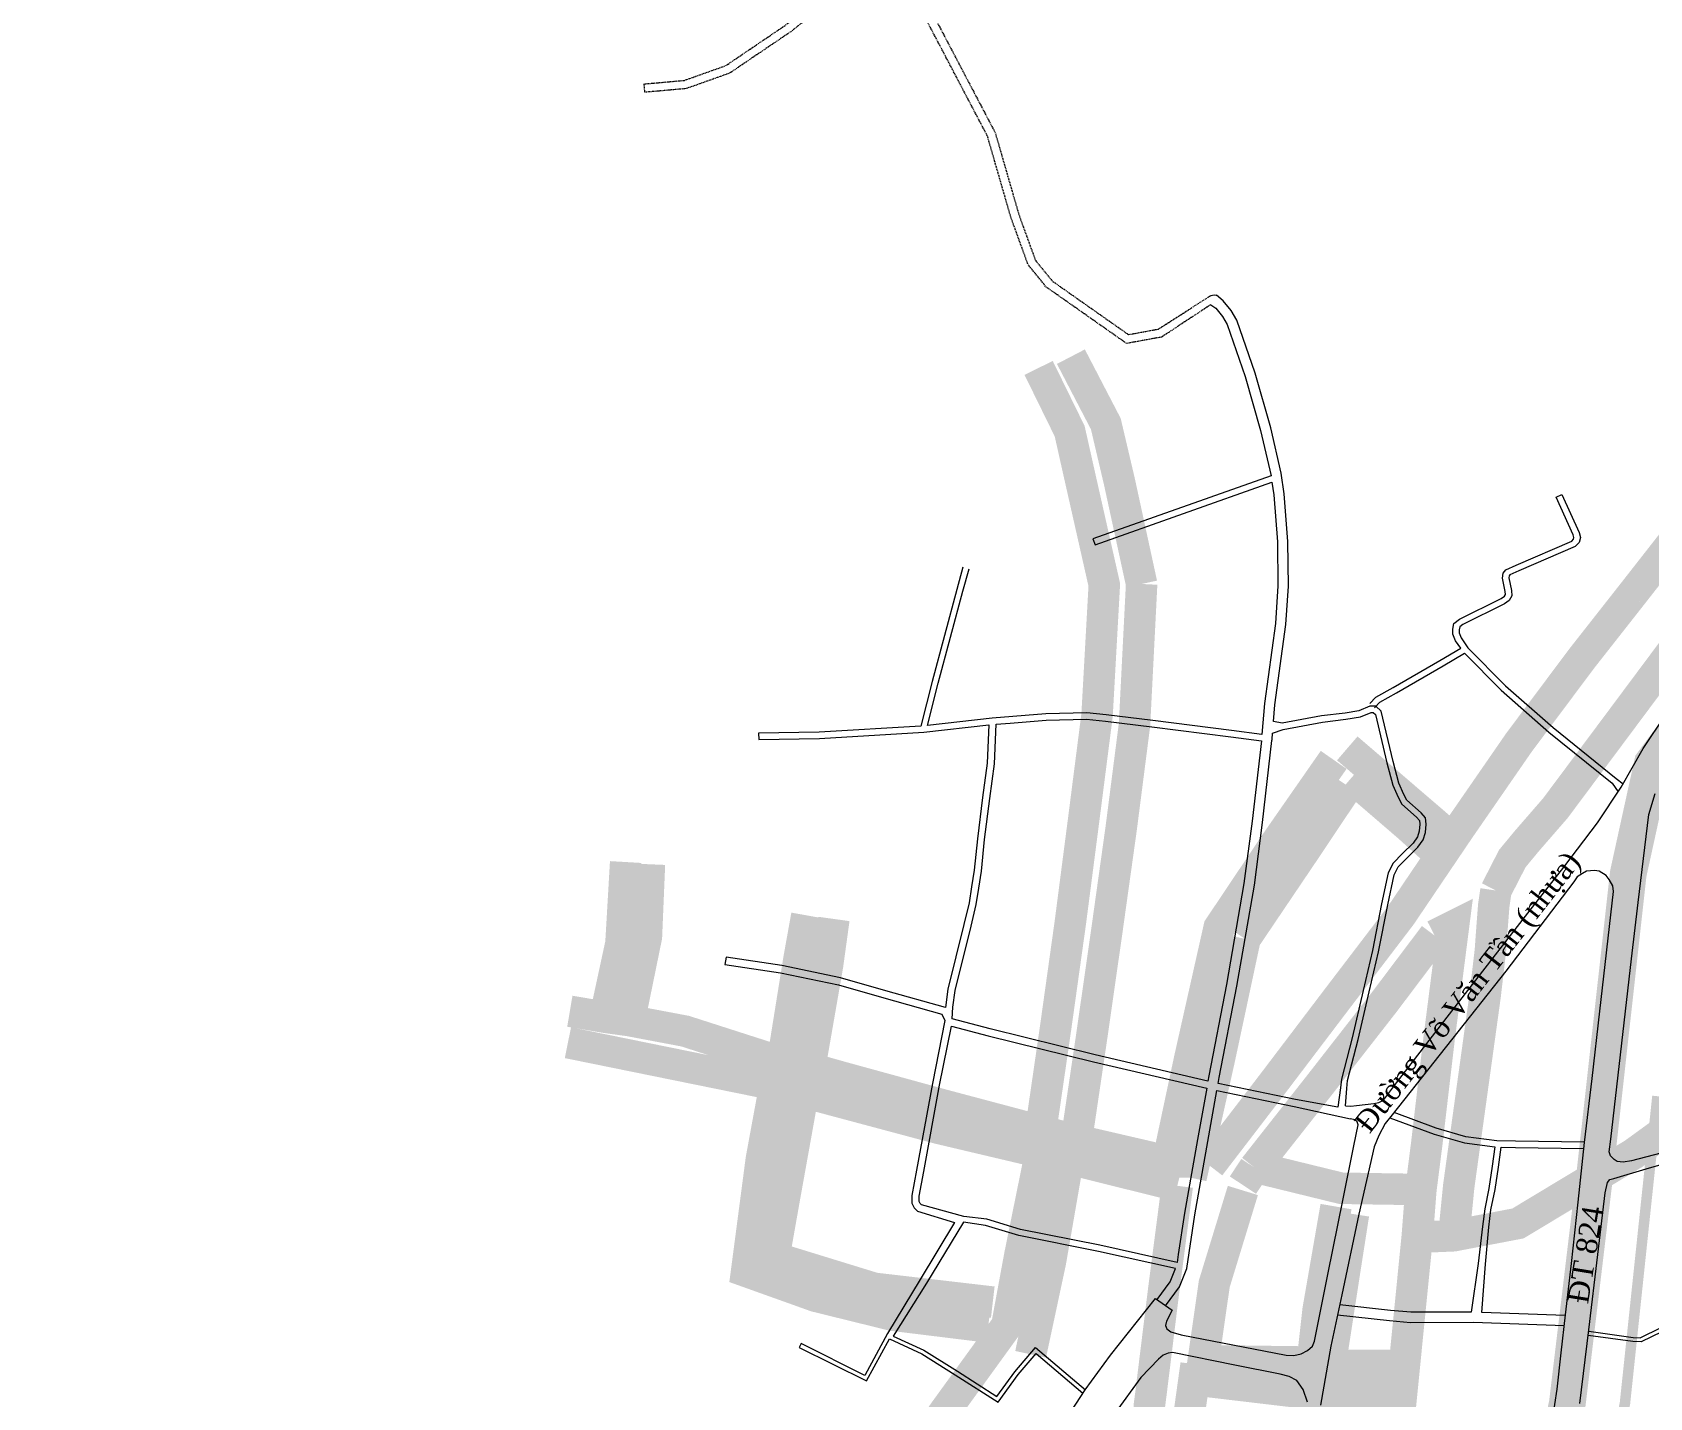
# Model space of a CAD drawing. Header units: metres. Extents: x 556238 to 587446, y 1177111 to 1219372.
# Drawn here: x 576151 to 576922, y 1196442 to 1197093 of the extents above; entities that cross this region are included whole.
import ezdxf

# ---------------------------------------------------------------- set-up
doc = ezdxf.new("R2010")
doc.units = ezdxf.units.M
doc.header["$MEASUREMENT"] = 0
for name, pattern in [('ACAD_ISO03W100', [30, 12, -18]), ('DASHED2', [0.375, 0.25, -0.125]), ('HIDDEN2', [4.7625, 3.175, -1.5875]), ('Xr_GT Ben Luc$0$ACAD_ISO05W100', [33, 24, -3, 0, -3, 0, -3]), ('Xr_Nen GT$0$DASHED', [0.75, 0.5, -0.25]), ('Xr_Nen GT$0$MON', [10, 6, -4])]:
    doc.linetypes.add(name, pattern=pattern)
doc.layers.add('DUONG GIAO THONG', color=7, linetype='Continuous')
for name, color, linetype, lineweight in [('PHL_VUNG CAP NUOC', 4, 'Xr_GT Ben Luc$0$ACAD_ISO05W100', 40), ('Pipe _Existing_PHL', 4, 'HIDDEN2', 30), ('Pipe Existing_DTDH', 4, 'ACAD_ISO03W100', 40), ('Xr_Nen GT$0$DUONG BT-NEN BT', 38, 'Continuous', 0), ('Xr_Nen GT$0$DUONG NHUA', 38, 'Continuous', 0), ('Xr_Nen GT$0$DUONG_DA', 38, 'Xr_Nen GT$0$MON', 0)]:
    doc.layers.add(name, color=color, linetype=linetype, lineweight=lineweight)
doc.styles.add('Xr_Nen GT$0$ROMANS', font='romans.shx')

# ---------------------------------------------------------------- blocks, each defined once
blk = doc.blocks.new('GT CHINH')
at = {"layer": 'DUONG GIAO THONG', "color": 9, "ltscale": 5, "const_width": 17.5}
blk.add_lwpolyline([(11993.29, -1823.84), (11785.2, -2107.89), (11612.29, -2343.85), (11553.42, -2424.6), (11531.57, -2454.2), (11520.05, -2506.74), (11503.69, -2653.61), (11490.99, -2759.27), (11483.67, -2793.54), (11466.95, -2828.62), (11428.36, -2870.88), (11374.52, -2921.95), (11244.06, -3043.7), (10967.63, -3310.52), (10842.79, -3429.17), (10746.83, -3520.81)], dxfattribs=at)
blk = doc.blocks.new('DTDH_EXISTING_PIPE')
at = {"layer": 'Pipe Existing_DTDH', "color": 3, "linetype": 'DASHED2', "ltscale": 200, "const_width": 15, "elevation": 0.8, "flags": 128}
for points in [[(-854.78, -3191.42), (-822.94, -3150.76), (-754.57, -3067.71), (-725.5, -3029.47)], [(-706.58, -3047.66), (-713.18, -3054.68), (-727.6, -3073.77), (-744.74, -3095.84), (-758.71, -3115.57), (-795.97, -3165.91), (-829.47, -3210.33), (-869.93, -3264.59), (-891.03, -3292.86), (-904.64, -3308.53), (-911.54, -3316.86), (-919.33, -3332.07)], [(-1136.39, -3446.64), (-1129.2, -3397.16), (-1122.27, -3347.65), (-1115.84, -3298.06), (-1109.49, -3248.47), (-1106.04, -3186.39), (-1117.06, -3137.62), (-1122.55, -3113.17), (-1137.35, -3083.01)], [(-1088.24, -3185.98), (-1098.86, -3137.12), (-1105.31, -3109.69), (-1121.96, -3077.66)], [(-1119.35, -3451), (-1112.03, -3401.54), (-1104.93, -3352.05), (-1098, -3302.53), (-1091.63, -3252.94), (-1088.24, -3185.98)], [(-1055.76, -3463.26), (-1025.33, -3423.59), (-995.1, -3383.77), (-964.77, -3344.02), (-936.75, -3302.6), (-908.32, -3261.47), (-878.33, -3221.38), (-854.78, -3191.42)], [(-940.13, -3307.32), (-990.21, -3264.33)], [(-1075.74, -3461.1), (-1065.32, -3412.2), (-1051.28, -3349.76), (-1023.45, -3308.22), (-996.7, -3269.81)], [(-1038.96, -3355.09), (-1010.98, -3313.65), (-989.98, -3282.25)], [(-945.71, -3315.44), (-960.99, -3301.6), (-988.13, -3278.24)], [(-1024.53, -3710.24), (-979.49, -3658.21), (-969.12, -3619.91), (-956.88, -3497.35), (-939.54, -3496.61), (-908.83, -3490.74), (-853.78, -3457.59), (-623.82, -3290.56)], [(-1344.06, -3392.45), (-1336.46, -3357.22), (-1334.21, -3318.5)], [(-1332.49, -3394.07), (-1324.32, -3354.12), (-1322.88, -3319.56)], [(-919.33, -3332.07), (-920.37, -3339.17), (-921.09, -3348.39), (-921.98, -3360.65), (-921.98, -3360.65)], [(-1259.5, -3413.99), (-1251.57, -3364.62), (-1247.85, -3343.93)], [(-1246.52, -3416.71), (-1237.94, -3367.45), (-1234.94, -3345.63)], [(-948.63, -3353.5), (-939.56, -3348.96), (-946.48, -3403.09), (-952.32, -3452.74), (-955.1, -3474.57), (-993.09, -3473.97), (-1030.01, -3464.94)], [(-1034.43, -3464.12), (-1003.48, -3424.85), (-972.72, -3385.43), (-948.63, -3353.5)], [(-1062.29, -3461.82), (-1051.34, -3413.03), (-1038.96, -3355.09)], [(-921.98, -3360.65), (-924.49, -3382.2), (-937.07, -3473.02), (-939.36, -3495.99)], [(-1055.76, -3463.26), (-1064.1, -3461.42), (-1074.03, -3461.5), (-1121.78, -3450.44), (-1134.51, -3447.14), (-1182.83, -3434.3), (-1231.05, -3421.08), (-1246.52, -3416.71), (-1258.3, -3414.37), (-1305.91, -3399.08), (-1332.49, -3394.07), (-1343.41, -3392.56), (-1360.83, -3389.61)], [(-1071.25, -3472.79), (-1124.63, -3459.47), (-1136.35, -3456.9), (-1185.02, -3445.41), (-1250.76, -3427.83), (-1261.43, -3424.97), (-1361.75, -3404.59)], [(-1262.99, -3424.57), (-1269.52, -3460.03), (-1276.57, -3513.65), (-1243.6, -3525.44), (-1207.04, -3534.45), (-1161.42, -3540.07)], [(-1249.49, -3428.17), (-1258.33, -3477.38), (-1263.57, -3506.92), (-1215.79, -3521.63), (-1159.2, -3528.22)], [(-1136.35, -3456.9), (-1146.3, -3505.9), (-1150.84, -3530.49), (-1152.47, -3539.34), (-1181.8, -3579.83), (-1210.83, -3620.54), (-1237.84, -3662.62), (-1262.51, -3706.1), (-1275.68, -3729.65)], [(-1123.2, -3459.83), (-1131.74, -3509.1), (-1141.16, -3553.1)], [(-1039.95, -3472.46), (-1034.43, -3464.12)], [(-1071.25, -3472.79), (-1077.71, -3522.37), (-1083.83, -3572), (-1084.49, -3577), (-1085.34, -3595.14), (-1085.66, -3657.12)], [(-995.56, -3482.7), (-1004.11, -3531.96), (-1006.87, -3556.81), (-1058.87, -3556.15), (-1053.61, -3519.52), (-1039.98, -3475.02)], [(-956.88, -3497.35), (-955.11, -3474.56)], [(-963.43, -3558.43), (-998.43, -3558.41), (-990.79, -3509), (-987.24, -3486.28)], [(-963.64, -3570.74), (-1013.63, -3571.14), (-1063.29, -3565.26), (-1070.18, -3614.79), (-1073.94, -3666.65), (-1050.95, -3680.8), (-1029.44, -3685.43), (-1013.38, -3693.55)]]:
    blk.add_lwpolyline(points, dxfattribs=at)

msp = doc.modelspace()

# ---------------------------------------------------------------- linework, layer by layer
at = {"layer": 'PHL_VUNG CAP NUOC', "color": 13, "ltscale": 5, "const_width": 10}
msp.add_lwpolyline([(577148.41046, 1197110.98471), (577150.04058, 1197054.11173), (577003.85625, 1196854.62176), (576944.98573, 1196773.87146), (576923.14249, 1196744.27959), (576911.6203, 1196691.73273), (576895.25333, 1196544.86878), (576882.55495, 1196439.20146), (576875.23479, 1196404.93768), (576858.51987, 1196369.85517), (576819.92291, 1196327.59862), (576766.08347, 1196276.52471), (576635.62702, 1196154.77168), (576359.19865, 1195887.95398), (576234.36192, 1195769.30146), (576138.39289, 1195677.66716)], dxfattribs=at)
at = {"layer": 'Xr_Nen GT$0$DUONG BT-NEN BT', "flags": 128}
for points in [[(576776.79067, 1196581.1338), (576777.40549, 1196589.33816), (576777.83751, 1196593.15677), (576782.87171, 1196612.7101), (576788.13662, 1196635.42183), (576792.61383, 1196654.46887), (576796.9496, 1196676.7929), (576800.03584, 1196691.07715), (576801.97833, 1196694.99047), (576806.02631, 1196699.13406), (576811.37014, 1196704.322), (576813.78218, 1196707.89962), (576814.89569, 1196711.35275), (576815.30439, 1196715.37435), (576814.89495, 1196718.36649), (576812.8503, 1196720.75422), (576805.99495, 1196726.77048), (576804.58708, 1196729.49029), (576802.22366, 1196734.90103), (576799.48414, 1196745.20063), (576793.85963, 1196769.1258), (576791.20314, 1196771.52265), (576788.39083, 1196771.55252), (576783.09968, 1196769.28979), (576776.61583, 1196768.24371), (576765.38669, 1196766.94843), (576746.62996, 1196763.35036), (576742.50117, 1196764.2697), (576743.16075, 1196772.22491), (576748.39431, 1196810.37482), (576749.60898, 1196828.71659), (576749.32266, 1196850.00654), (576747.61331, 1196872.78376), (576746.15588, 1196882.5686), (576741.14948, 1196904.17076), (576733.82377, 1196930.17268), (576725.00642, 1196955.50531), (576722.27519, 1196960.08646), (576718.56036, 1196964.6662), (576715.32933, 1196967.3725)], [(576712.57657, 1196962.85677), (576714.9806, 1196961.14239), (576718.16504, 1196957.21652), (576720.45141, 1196953.38156), (576729.05204, 1196928.67156), (576736.30504, 1196902.9277), (576741.30427, 1196881.35652), (576656.40129, 1196851.30508), (576657.40229, 1196848.477), (576741.73268, 1196878.32578), (576742.64098, 1196872.22763), (576744.32518, 1196849.78562), (576744.60676, 1196828.84837), (576743.41684, 1196810.88042), (576738.18893, 1196772.77165), (576736.96839, 1196758.05091), (576722.51362, 1196759.97048), (576684.92175, 1196764.70102), (576662.68451, 1196767.35462), (576653.5047, 1196768.28282), (576633.90691, 1196767.8567), (576608.37781, 1196765.79322), (576577.5216, 1196762.29086), (576582.70372, 1196782.52654), (576594.3918, 1196826.27502), (576597.35175, 1196837.02525)], [(576788.43261, 1196772.80466), (576791.28698, 1196775.84962), (576799.56545, 1196780.43833), (576821.82841, 1196793.34796), (576831.74185, 1196799.23288), (576829.26346, 1196802.72278), (576828.04689, 1196805.84887), (576828.04689, 1196808.15828), (576828.49508, 1196810.89555), (576831.08722, 1196813.00602), (576851.08925, 1196822.87592), (576852.56257, 1196823.89745), (576853.076, 1196824.79527), (576852.99533, 1196826.19245), (576851.65329, 1196832.53185), (576851.91697, 1196834.9562), (576853.26084, 1196836.54313), (576858.17059, 1196838.75487), (576884.63449, 1196850.20022), (576885.48728, 1196851.05235), (576885.68529, 1196851.90328), (576885.35292, 1196853.23172), (576877.2801, 1196871.13029), (576880.01481, 1196872.36373), (576888.19804, 1196854.22037), (576888.77138, 1196851.92878), (576888.21474, 1196849.5367), (576886.35037, 1196847.67377), (576859.38218, 1196836.01032), (576855.11171, 1196834.08656), (576854.80005, 1196833.71853), (576854.68755, 1196832.68411), (576855.97726, 1196826.59185), (576856.12235, 1196824.07911), (576854.82982, 1196821.81889), (576852.61602, 1196820.28395), (576832.71859, 1196810.46566), (576831.27176, 1196809.28768), (576831.04689, 1196807.9143), (576831.04689, 1196806.41205), (576831.9245, 1196804.15695), (576835.20596, 1196799.33884), (576853.11268, 1196781.26819), (576875.7531, 1196761.38111), (576905.85093, 1196737.10321), (576909.19729, 1196734.54119)], [(576594.45939, 1196837.82163), (576591.4964, 1196827.06039), (576579.80137, 1196783.28586), (576574.34991, 1196761.99847), (576525.93808, 1196759.16011), (576497.04818, 1196758.60532), (576497.10578, 1196755.60587), (576526.05471, 1196756.16179), (576575.83922, 1196759.08064), (576606.74499, 1196762.58862), (576606.04422, 1196744.40296), (576603.78041, 1196727.94249), (576601.29909, 1196708.34473), (576599.76089, 1196693.29842), (576598.59056, 1196685.37577), (576597.36464, 1196677.77573), (576594.9282, 1196667.54175), (576587.28194, 1196636.69779), (576586.07757, 1196627.9453), (576557.73903, 1196635.83359), (576535.99218, 1196642.11678), (576508.06935, 1196647.94229), (576481.48201, 1196651.86009), (576480.97178, 1196648.39748), (576507.45629, 1196644.49484), (576535.14782, 1196638.71758), (576556.78397, 1196632.46638), (576584.31098, 1196624.80398), (576585.79415, 1196621.72413), (576579.85115, 1196591.63325), (576572.28553, 1196550.40977), (576570.09802, 1196538.29603), (576570.04851, 1196534.68539), (576571.21152, 1196532.41921), (576572.8453, 1196530.84717), (576590.49011, 1196525.45849), (576574.02698, 1196498.36291), (576558.51667, 1196472.54436), (576558.51667, 1196472.54436), (576547.65691, 1196452.60439), (576517.26264, 1196467.75203), (576516.37054, 1196465.96201), (576548.49091, 1196449.95414), (576559.37984, 1196469.94768), (576574.88094, 1196462.83389), (576590.7256, 1196452.89036), (576611.15545, 1196439.90948), (576620.78958, 1196453.00619), (576629.26724, 1196463.10869), (576651.62383, 1196444.1543)], [(576790.62132, 1196770.75294), (576793.15346, 1196773.45416), (576801.04524, 1196777.82853), (576823.3466, 1196790.76043), (576833.50656, 1196796.79169), (576851.05482, 1196779.08279), (576873.82057, 1196759.08561), (576903.89476, 1196734.82678), (576906.74994, 1196730.69555)], [(576742.04013, 1196758.70922), (576747.12292, 1196760.39022), (576765.8418, 1196763.98104), (576777.02684, 1196765.27123), (576783.94087, 1196766.38671), (576788.9901, 1196768.54599), (576790.03624, 1196768.53487), (576791.15382, 1196767.52652), (576796.57373, 1196744.47163), (576799.38313, 1196733.90933), (576801.87745, 1196728.19892), (576803.59084, 1196724.88888), (576810.71071, 1196718.64047), (576812.04228, 1196717.08547), (576812.28361, 1196715.32191), (576811.94313, 1196711.9716), (576811.0573, 1196709.22453), (576809.05687, 1196706.25743), (576803.90812, 1196701.25889), (576799.50162, 1196696.7483), (576797.18245, 1196692.07613), (576794.01062, 1196677.39573), (576789.68003, 1196655.09834), (576785.21516, 1196636.10381), (576779.95741, 1196613.42294), (576774.88006, 1196593.70203), (576774.41847, 1196589.622), (576773.20247, 1196580.44008), (576753.02156, 1196584.11864), (576716.12132, 1196591.74569), (576716.61099, 1196594.49459), (576724.96688, 1196638.06422), (576733.36261, 1196686.19065), (576737.30191, 1196716.15815), (576741.73139, 1196755.16337), (576741.78603, 1196755.64453), (576742.04013, 1196758.70922)], [(576616.95147, 1196763.47643), (576634.0605, 1196764.85933), (576653.38596, 1196765.27953), (576662.35585, 1196764.37256), (576684.55673, 1196761.72329), (576722.12887, 1196756.99524), (576736.68772, 1196755.06184), (576732.33882, 1196716.76612), (576728.41895, 1196686.94645), (576720.04848, 1196638.9648), (576711.69426, 1196595.40394), (576711.24527, 1196592.88339), (576657.46956, 1196605.3754), (576607.33715, 1196617.83521), (576589.24152, 1196622.58126), (576589.61905, 1196628.00714), (576590.72389, 1196636.03628), (576598.32928, 1196666.71535), (576600.79941, 1196677.09082), (576602.04959, 1196684.84134), (576603.23477, 1196692.86449), (576604.77665, 1196707.94688), (576607.25033, 1196727.48422), (576609.53501, 1196744.09641), (576610.26096, 1196762.93565), (576616.93241, 1196763.47489)], [(576696.49621, 1196506.39331), (576659.67765, 1196514.62675), (576621.81725, 1196522.1639), (576605.80929, 1196527.0066), (576594.82157, 1196528.34505), (576574.66857, 1196533.94993), (576574.05889, 1196534.53657), (576573.56013, 1196535.50843), (576573.59373, 1196537.95876), (576575.72894, 1196549.78288), (576583.28712, 1196590.96585), (576589.03735, 1196619.01643), (576606.47105, 1196614.44399), (576656.65143, 1196601.97225), (576710.63063, 1196589.43297), (576706.2745, 1196564.97867), (576700.09439, 1196529.97891), (576697.07633, 1196510.19592), (576696.49621, 1196506.39331)], [(576690.99782, 1196485.79857), (576697.63443, 1196494.7757), (576701.11559, 1196503.5192), (576705.02839, 1196529.16705), (576711.19768, 1196564.10553), (576715.50728, 1196588.29863), (576752.32937, 1196580.68773), (576779.12285, 1196574.90213)], [(576797.98755, 1196575.33791), (576819.11619, 1196567.52902), (576833.60403, 1196563.35701), (576847.99861, 1196561.44693), (576846.73218, 1196552.2666), (576845.18837, 1196541.73055), (576843.15676, 1196531.96309), (576842.16294, 1196523.55368), (576839.99316, 1196505.93499), (576836.7038, 1196482.75191), (576808.01789, 1196482.69908), (576798.33774, 1196483.50284), (576774.11784, 1196486.24147)], [(576890.75065, 1196563.77673), (576857.92859, 1196564.21426), (576848.97797, 1196564.34327), (576834.21981, 1196566.3016), (576820.0556, 1196570.38041), (576799.93948, 1196577.85974)], [(576881.59098, 1196481.20177), (576841.79614, 1196482.61768), (576843.56632, 1196505.63902), (576845.14715, 1196523.24342), (576846.12062, 1196531.48067), (576848.14371, 1196541.20716), (576849.70232, 1196551.84414), (576851.00864, 1196561.31369), (576857.88782, 1196561.21453), (576890.43469, 1196560.73816)], [(576892.7807, 1196473.6542), (576914.00705, 1196470.67929), (576917.27126, 1196470.5607), (576946.72432, 1196484.8798), (576972.94797, 1196497.15578), (576972.41771, 1196498.59573), (576965.77457, 1196518.30697), (576960.17416, 1196532.07381), (576957.70909, 1196540.44663), (576949.08525, 1196562.26985)], [(576686.97722, 1196488.77092), (576693.22872, 1196497.2271), (576695.72308, 1196503.4921), (576659.05735, 1196511.69137), (576621.08832, 1196519.25015), (576605.15147, 1196524.07133), (576594.68534, 1196525.62278), (576577.00588, 1196496.52533), (576561.21349, 1196471.30673), (576575.83363, 1196464.59724), (576591.79346, 1196454.58143), (576610.65132, 1196442.59936), (576619.21642, 1196454.24283), (576629.02736, 1196465.93413), (576652.91719, 1196445.67981)], [(576882.47419, 1196408.61757), (576888.77362, 1196407.5423), (576947.26603, 1196434.66346), (576990.2327, 1196453.81733), (576978.68286, 1196481.58244), (576973.6416, 1196495.27219), (576947.58557, 1196483.07468), (576917.69713, 1196468.54391), (576913.83148, 1196468.68435), (576892.50311, 1196471.67356)], [(576881.01676, 1196476.13771), (576837.86995, 1196477.75405), (576807.81527, 1196477.6987), (576797.84952, 1196478.52617), (576773.06338, 1196481.32743)]]:
    msp.add_lwpolyline(points, dxfattribs=at)
at = {"layer": 'Xr_Nen GT$0$DUONG NHUA', "flags": 128}
for points in [[(576776.79067, 1196581.1338), (576779.3631, 1196580.8439), (576782.00518, 1196581.2275), (576790.3378, 1196582.10754), (576792.75808, 1196582.65055), (576794.85813, 1196583.68854), (576801.07413, 1196591.95878), (576825.35462, 1196623.3417), (576841.23927, 1196643.73444), (576865.89433, 1196675.75746), (576880.86408, 1196694.75548), (576896.8767, 1196715.95329), (576908.21648, 1196732.91453), (576918.72106, 1196751.33002), (576929.33668, 1196767.18884)], [(576927.1665, 1196558.45684), (576913.09607, 1196554.8193), (576909.10729, 1196554.14428), (576906.27653, 1196554.56215), (576904.86115, 1196555.5586), (576903.22056, 1196557.29435), (576902.51287, 1196559.19086), (576903.34924, 1196565.23385), (576913.23263, 1196651.12444), (576916.28672, 1196677.89447), (576921.34873, 1196719.91678), (576924.43505, 1196729.89206)], [(576875.43637, 1196431.41), (576877.64286, 1196445.9666), (576879.56394, 1196463.30335), (576881.6332, 1196481.40648), (576884.61264, 1196505.93903), (576887.74416, 1196535.20054), (576890.74666, 1196563.55814), (576894.4277, 1196594.06185), (576898.09532, 1196626.18878), (576904.6237, 1196683.18502), (576904.22206, 1196685.93464), (576902.56827, 1196688.89895), (576901.02208, 1196690.84359), (576897.71644, 1196692.89475), (576895.58373, 1196693.24102), (576891.63356, 1196692.97121), (576889.76741, 1196691.82575), (576887.31485, 1196690.20083), (576885.63533, 1196687.80335), (576853.28051, 1196645.2912), (576818.918, 1196601.80148), (576799.03536, 1196576.71033), (576795.78987, 1196572.57318), (576792.74085, 1196566.93817), (576790.55178, 1196561.50299), (576783.10206, 1196529.50243), (576775.12609, 1196490.95887), (576769.89414, 1196466.47811), (576764.85097, 1196438.3451)], [(576632.85025, 1196415.18407), (576652.74598, 1196445.72268), (576664.85515, 1196462.17853), (576677.71374, 1196478.41912), (576686.17539, 1196489.18098), (576694.10621, 1196483.65987), (576691.47675, 1196478.46556), (576691.06323, 1196476.39984), (576691.66462, 1196474.85995), (576693.61917, 1196473.39517), (576698.43026, 1196472.0055), (576748.4796, 1196462.18811), (576752.21093, 1196462.03819), (576755.66897, 1196462.90202), (576758.67586, 1196464.44191), (576761.11897, 1196466.50763), (576762.05868, 1196468.94892), (576768.4432, 1196500.72203), (576775.75525, 1196536.78202), (576780.74589, 1196561.94446), (576782.90486, 1196572.03988), (576782.36776, 1196573.471), (576781.29355, 1196574.43254), (576779.12285, 1196574.90213)], [(576888.49251, 1196439.20146), (576892.82392, 1196474.35908), (576897.06115, 1196510.19281), (576900.6024, 1196539.67103), (576901.70084, 1196544.51001), (576902.80552, 1196545.94509), (576904.68355, 1196546.49703), (576920.20506, 1196550.96783), (576935.60287, 1196555.42882)], [(576758.73201, 1196439.90357), (576756.57142, 1196445.84189), (576753.5364, 1196450.17513), (576749.99267, 1196452.13235), (576745.60639, 1196453.23562), (576724.04097, 1196457.53811), (576694.39715, 1196463.53198), (576692.29092, 1196463.16312), (576689.88076, 1196462.18677), (576687.73414, 1196460.30607), (576679.18061, 1196451.63416), (576667.06857, 1196434.78689)]]:
    msp.add_lwpolyline(points, dxfattribs=at)
at = {"layer": 'Xr_Nen GT$0$DUONG_DA', "linetype": 'Xr_Nen GT$0$DASHED', "flags": 128}
for points in [[(576832.12792, 1197314.78115), (576818.95536, 1197299.08151), (576798.0095, 1197281.52563), (576763.77443, 1197259.98097), (576755.5168, 1197252.65717), (576743.02147, 1197243.73985), (576697.12153, 1197216.46355), (576670.14543, 1197198.82837), (576641.01699, 1197180.73644), (576629.74277, 1197172.28738), (576593.77901, 1197149.11616), (576564.43998, 1197131.10546), (576609.85278, 1197044.72425), (576613.27306, 1197032.8695), (576621.09326, 1197005.76449), (576629.021, 1196983.92713), (576636.90925, 1196974.1921), (576673.37086, 1196948.61306), (576687.63433, 1196951.24628), (576712.4824, 1196967.15923), (576714.28501, 1196967.53424), (576715.32933, 1196967.3725)], [(576712.57657, 1196962.85677), (576689.13139, 1196947.45506), (576672.44714, 1196944.37494), (576634.15382, 1196971.23898), (576625.49032, 1196981.93077), (576617.28738, 1197004.52618), (576609.42982, 1197031.76067), (576606.12255, 1197043.22373), (576561.01616, 1197129.02211), (576547.14638, 1197120.64828), (576512.79805, 1197093.24299), (576483.20257, 1197073.2037), (576462.54873, 1197065.84066), (576442.80889, 1197064.07793), (576442.45311, 1197068.06207), (576461.68546, 1197069.77949), (576481.3807, 1197076.80078), (576510.42572, 1197096.46737), (576543.67993, 1197122.99968), (576519.4218, 1197158.4581), (576511.951, 1197169.37827)]]:
    msp.add_lwpolyline(points, dxfattribs=at)

# ---------------------------------------------------------------- texts
at = {"layer": 'Xr_Nen GT$0$DUONG NHUA', "char_height": 10, "attachment_point": 1, "style": 'Xr_Nen GT$0$ROMANS'}
for s, width, insert, rotation in [('\\pi40.62436;{\\fTimes New Roman|b0|i0|c0|p18;Đường Võ Văn Tần (nhựa)}', 241.1550017, (576755.42919, 1196541.53102), 52.10036143), ('\\pi71.89068;{\\fTimes New Roman|b0|i0|c0|p18;ĐT 824}', 188.5398357, (576871.00698, 1196416.98045), 80.78232972)]:
    msp.add_mtext_dynamic_manual_height_columns(s, width=width, gutter_width=5, heights=[0], dxfattribs=dict(at, insert=insert, rotation=rotation))

# ---------------------------------------------------------------- next in the draw order: block references
at = {"layer": 'DUONG GIAO THONG'}
msp.add_blockref('GT CHINH', (565391.56753, 1199198.47471), dxfattribs=at)

# ---------------------------------------------------------------- next in the draw order: linework, layer by layer
at = {"layer": 'Pipe _Existing_PHL', "color": 5, "linetype": 'DASHED2', "ltscale": 500, "const_width": 5, "flags": 128}
msp.add_lwpolyline([(576925.52478, 1196585.64219), (576910.0364, 1196439.32605), (576901.69631, 1196400.13313), (576893.30939, 1196379.13521), (576885.5583, 1196363.42212), (576867.63485, 1196338.23756), (576809.33268, 1196278.75312), (576783.83674, 1196256.81389), (576463.87421, 1195951.0032)], dxfattribs=at)

# ---------------------------------------------------------------- next in the draw order: block references
at = {"layer": 'Pipe Existing_DTDH', "linetype": 'ByBlock'}
msp.add_blockref('DTDH_EXISTING_PIPE', (577767.86613, 1200015.74782, -0.796), dxfattribs=at)

doc.saveas('drawing.dxf')
